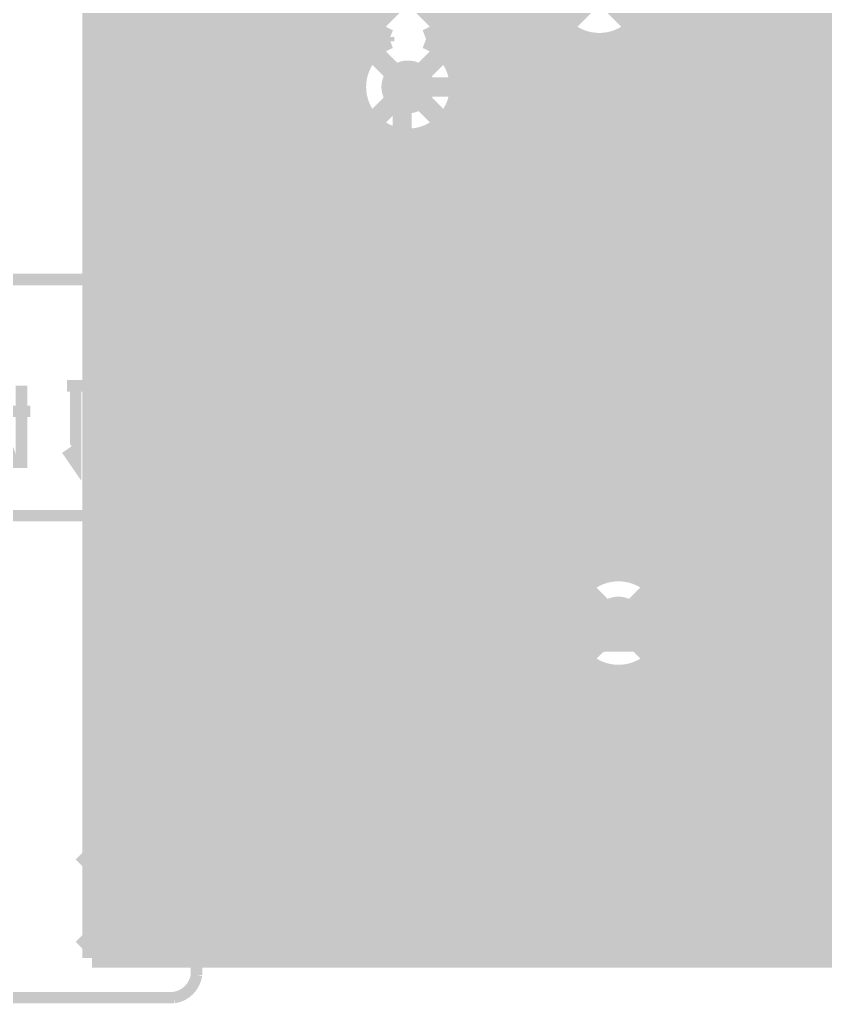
# Model space of a CAD drawing. Extents: x -20 to 155, y -92 to 168.
# Drawn here: x 39.3 to 49.99, y 51.34 to 64.39 of the extents above; entities that cross this region are included whole.
import ezdxf

# ---------------------------------------------------------------- set-up
doc = ezdxf.new("R2010")
doc.units = 0
doc.header["$MEASUREMENT"] = 0
doc.layers.get('0').update_dxf_attribs({"linetype": 'CONTINUOUS'})
for name, color, linetype in [('25-334-1_BOT', 7, 'CONTINUOUS'), ('25-334-1_DRD', 7, 'CONTINUOUS'), ('25-334-1_DRL', 2, 'CONTINUOUS'), ('25-334-1_IN1', 4, 'CONTINUOUS'), ('25-334-1_IN2', 3, 'CONTINUOUS'), ('25-334-1_SMB', 5, 'CONTINUOUS'), ('25-334-1_SPB', 14, 'CONTINUOUS'), ('25-334-1_SSB', 12, 'CONTINUOUS'), ('25-334-1_TOP', 13, 'CONTINUOUS'), ('THRUHOLE_TAP', 7, 'CONTINUOUS')]:
    doc.layers.add(name, color=color, linetype=linetype)

# ---------------------------------------------------------------- blocks, each defined once
blk = doc.blocks.new('RECTANGLE_4')
blk.add_solid([(0.4064, 0.4826), (0.4064, -0.4826), (-0.4064, 0.4826), (-0.4064, -0.4826)])
blk = doc.blocks.new('ROUND_39')
at = {"const_width": 0.35052}
blk.add_lwpolyline([(-0.17526, 0, 1), (0.17526, 0, 1)], format="xyb", close=True, dxfattribs=at)
blk = doc.blocks.new('RECTANGLE_48')
blk.add_solid([(0.9017, 0.508), (0.9017, -0.508), (-0.9017, 0.508), (-0.9017, -0.508)])
blk = doc.blocks.new('RECTANGLE_66')
blk.add_solid([(0.72517, 0.32512), (0.72517, -0.32512), (-0.72517, 0.32512), (-0.72517, -0.32512)])
blk = doc.blocks.new('ROUND_85')
at = {"const_width": 0.10033}
blk.add_lwpolyline([(-0.050164, 0, 1), (0.050164, 0, 1)], format="xyb", close=True, dxfattribs=at)
blk = doc.blocks.new('ROUND_42')
at = {"const_width": 0.35052}
blk.add_lwpolyline([(-0.17526, 0, 1), (0.17526, 0, 1)], format="xyb", close=True, dxfattribs=at)
blk = doc.blocks.new('ROUND_35')
at = {"const_width": 0.10033}
blk.add_lwpolyline([(-0.050164, 0, 1), (0.050164, 0, 1)], format="xyb", close=True, dxfattribs=at)

msp = doc.modelspace()

# ---------------------------------------------------------------- linework, layer by layer
at = {"layer": '25-334-1_BOT'}
for points, const_width in [([(42.545, 66.04), (45.7962, 66.04), (45.7962, 59.055)], 0.635), ([(42.545, 63.5), (41.148, 63.5)], 0.635), ([(41.148, 63.5), (42.545, 63.5)], 0.635), ([(44.45, 63.5), (44.3738, 63.4238), (44.3738, 59.055)], 0.254), ([(42.545, 62.23), (41.148, 62.23)], 0.635), ([(41.148, 62.23), (42.545, 62.23)], 0.635), ([(41.1988, 59.055), (41.1988, 60.2742)], 0.635), ([(41.1988, 59.055), (41.1988, 60.2742)], 0.635), ([(42.6212, 59.055), (42.6212, 58.4962), (41.148, 57.023), (41.148, 55.753), (41.656, 55.245), (42.545, 55.245)], 0.635), ([(42.545, 56.515), (42.672, 56.515), (44.3738, 58.2168), (44.3738, 59.055)], 0.635), ([(45.085, 56.2864), (45.1866, 56.388), (45.7962, 56.9976), (45.7962, 59.055)], 0.635), ([(47.244, 56.388), (45.1866, 56.388), (45.085, 56.2864)], 0.635), ([(42.545, 53.975), (43.815, 53.975), (45.085, 55.245), (45.085, 56.2864)], 0.635), ([(45.085, 52.9336), (44.8564, 52.705), (42.545, 52.705)], 0.635), ([(45.085, 52.9336), (47.0916, 52.9336)], 0.635), ([(40.767, 52.705), (42.545, 52.705)], 0.635)]:
    msp.add_lwpolyline(points, dxfattribs=dict(at, const_width=const_width))
at = {"layer": '25-334-1_DRD', "const_width": 0.254}
for points in [[(45.085, 65.405), (43.815, 64.135)], [(45.085, 64.135), (43.815, 65.405)], [(47.625, 65.405), (46.355, 64.135)], [(47.625, 64.135), (46.355, 65.405)], [(41.783, 64.135), (40.513, 62.865)], [(41.783, 62.865), (40.513, 64.135)], [(41.783, 64.135), (40.513, 62.865)], [(41.783, 62.865), (40.513, 64.135)], [(45.085, 64.135), (43.815, 62.865)], [(45.085, 62.865), (43.815, 64.135)], [(41.783, 62.865), (40.513, 61.595)], [(41.783, 61.595), (40.513, 62.865)], [(41.783, 62.865), (40.513, 61.595)], [(41.783, 61.595), (40.513, 62.865)], [(41.8338, 60.9092), (40.5638, 59.6392)], [(41.8338, 59.6392), (40.5638, 60.9092)], [(41.8338, 60.9092), (40.5638, 59.6392)], [(41.8338, 59.6392), (40.5638, 60.9092)], [(47.879, 57.023), (46.609, 55.753)], [(47.879, 55.753), (46.609, 57.023)], [(47.7266, 53.5686), (46.4566, 52.2986)], [(47.7266, 52.2986), (46.4566, 53.5686)], [(41.402, 53.34), (40.132, 52.07)], [(41.402, 52.07), (40.132, 53.34)]]:
    msp.add_lwpolyline(points, dxfattribs=at)
at = {"layer": '25-334-1_IN2', "const_width": 0.254}
for points in [[(41.8592, 149.733), (41.8592, 51.943)], [(42.0878, 149.733), (42.0878, 51.943)], [(42.3164, 149.733), (42.3164, 51.943)], [(47.8028, 149.733), (47.8028, 56.77408)], [(48.0314, 149.733), (48.0314, 51.943)], [(48.26, 149.733), (48.26, 51.943)], [(42.545, 126.75616), (42.545, 51.943)], [(42.7736, 126.4539), (42.7736, 51.943)], [(43.688, 126.54788), (43.688, 51.943)], [(40.259, 126.43612), (40.259, 51.943)], [(43.0022, 126.34214), (43.0022, 51.943)], [(43.2308, 126.32182), (43.2308, 51.943)], [(43.4594, 126.38024), (43.4594, 51.943)], [(48.4886, 80.22336), (48.4886, 51.943)], [(48.7172, 80.03794), (48.7172, 51.943)], [(46.2026, 76.35494), (46.2026, 51.943)], [(45.2882, 76.30922), (45.2882, 51.943)], [(45.5168, 76.18476), (45.5168, 51.943)], [(45.7454, 76.15428), (45.7454, 51.943)], [(45.974, 76.20508), (45.974, 51.943)], [(40.4876, 75.40244), (40.4876, 51.943)], [(40.7162, 75.03922), (40.7162, 51.943)], [(41.6306, 75.08494), (41.6306, 51.943)], [(40.9448, 74.91476), (40.9448, 51.943)], [(41.402, 74.93508), (41.402, 51.943)], [(41.1734, 74.88428), (41.1734, 51.943)], [(48.9458, 73.31202), (48.9458, 51.943)], [(50.0888, 73.27138), (50.0888, 51.943)], [(49.1744, 73.08088), (49.1744, 51.943)], [(49.403, 72.99198), (49.403, 51.943)], [(49.6316, 72.9869), (49.6316, 51.943)], [(49.8602, 73.06564), (49.8602, 51.943)], [(45.0596, 64.46774), (45.0596, 63.79972)], [(43.9039, 64.3636), (40.259, 64.3636)], [(43.9166, 64.34836), (43.9166, 63.92164)], [(46.4439, 64.3636), (44.99356, 64.3636)], [(46.4312, 64.38138), (46.4312, 51.943)], [(61.468, 64.3636), (47.53356, 64.3636)], [(47.5742, 64.42202), (47.5742, 56.98236)], [(44.831, 64.20612), (44.831, 64.06388)], [(44.20616, 64.135), (40.259, 64.135)], [(44.1452, 64.16294), (44.1452, 64.10706)], [(46.74616, 64.135), (44.6913, 64.135)], [(46.6598, 64.17564), (46.6598, 56.73598)], [(46.8884, 64.0969), (46.8884, 56.96712)], [(47.117, 64.10198), (47.117, 57.05602)], [(61.468, 64.135), (47.2313, 64.135)], [(47.3456, 64.19088), (47.3456, 57.05856)], [(43.9039, 63.9064), (40.259, 63.9064)], [(61.468, 63.9064), (44.99356, 63.9064)], [(43.79214, 63.6778), (40.259, 63.6778)], [(61.468, 63.6778), (45.10532, 63.6778)], [(43.77182, 63.4492), (40.259, 63.4492)], [(61.468, 63.4492), (45.12818, 63.4492)], [(43.83024, 63.2206), (40.259, 63.2206)], [(45.0596, 63.19774), (45.0596, 51.943)], [(61.468, 63.2206), (45.06976, 63.2206)], [(43.9166, 63.07836), (43.9166, 51.943)], [(43.99788, 62.992), (40.259, 62.992)], [(44.831, 62.93612), (44.831, 51.943)], [(61.468, 62.992), (44.90212, 62.992)], [(44.1452, 62.89294), (44.1452, 51.943)], [(44.3738, 62.82436), (44.3738, 51.943)], [(44.6024, 62.83706), (44.6024, 51.943)], [(61.468, 62.7634), (40.259, 62.7634)], [(61.468, 62.5348), (40.259, 62.5348)], [(61.468, 62.3062), (40.259, 62.3062)], [(61.468, 62.0776), (40.259, 62.0776)], [(61.468, 61.849), (40.259, 61.849)], [(61.468, 61.6204), (40.259, 61.6204)], [(61.468, 61.3918), (40.259, 61.3918)], [(61.468, 61.1632), (40.259, 61.1632)], [(61.468, 60.9346), (40.259, 60.9346)], [(61.468, 60.706), (40.259, 60.706)], [(61.468, 60.4774), (40.259, 60.4774)], [(61.468, 60.2488), (40.259, 60.2488)], [(61.468, 60.0202), (40.259, 60.0202)], [(61.468, 59.7916), (40.259, 59.7916)], [(61.468, 59.563), (40.259, 59.563)], [(61.468, 59.3344), (40.259, 59.3344)], [(61.468, 59.1058), (40.259, 59.1058)], [(61.468, 58.8772), (40.259, 58.8772)], [(61.468, 58.6486), (40.259, 58.6486)], [(61.468, 58.42), (40.259, 58.42)], [(61.468, 58.1914), (40.259, 58.1914)], [(61.468, 57.9628), (40.259, 57.9628)], [(61.468, 57.7342), (40.259, 57.7342)], [(61.468, 57.5056), (40.259, 57.5056)], [(61.468, 57.277), (40.259, 57.277)], [(47.08144, 57.0484), (40.259, 57.0484)], [(61.468, 57.0484), (47.40402, 57.0484)], [(46.71822, 56.8198), (40.259, 56.8198)], [(61.468, 56.8198), (47.76978, 56.8198)], [(46.59376, 56.5912), (40.259, 56.5912)], [(61.468, 56.5912), (47.8917, 56.5912)], [(46.56328, 56.3626), (40.259, 56.3626)], [(57.93994, 56.3626), (47.92218, 56.3626)], [(46.61408, 56.134), (40.259, 56.134)], [(57.79008, 56.134), (47.87392, 56.134)], [(46.6598, 56.04002), (46.6598, 51.943)], [(47.8028, 55.99938), (47.8028, 51.943)], [(46.76394, 55.9054), (40.259, 55.9054)], [(57.73928, 55.9054), (47.72152, 55.9054)], [(46.8884, 55.80888), (46.8884, 51.943)], [(47.5742, 55.79364), (47.5742, 51.943)], [(57.76976, 55.6768), (40.259, 55.6768)], [(47.117, 55.71998), (47.117, 51.943)], [(47.3456, 55.7149), (47.3456, 51.943)], [(57.89422, 55.4482), (40.259, 55.4482)], [(58.25744, 55.2196), (40.259, 55.2196)], [(61.468, 54.991), (40.259, 54.991)], [(61.468, 54.7624), (40.259, 54.7624)], [(61.468, 54.5338), (40.259, 54.5338)], [(61.468, 54.3052), (40.259, 54.3052)], [(61.468, 54.0766), (40.259, 54.0766)], [(61.468, 53.848), (40.259, 53.848)], [(61.468, 53.6194), (40.259, 53.6194)], [(61.468, 53.3908), (40.259, 53.3908)], [(61.5188, 53.1622), (40.259, 53.1622)], [(61.7474, 52.9336), (40.259, 52.9336)], [(61.976, 52.705), (40.259, 52.705)], [(62.2046, 52.4764), (40.259, 52.4764)], [(62.4332, 52.2478), (40.259, 52.2478)], [(62.6618, 52.0192), (40.259, 52.0192)], [(54.864, 51.943), (40.259, 51.943)]]:
    msp.add_lwpolyline(points, dxfattribs=at)
for points in [[(43.76928, 64.77, 0.3104767), (44.20616, 64.135)], [(44.6913, 64.135, 0.3114339), (45.12818, 64.77)], [(46.30928, 64.77, 0.4142136), (46.99, 64.08928)], [(46.99, 64.08928, 0.4142136), (47.67072, 64.77)], [(44.20616, 64.135, 0.3104759), (43.76928, 63.5)], [(45.13072, 63.5, 0.3114344), (44.6913, 64.135)], [(43.76928, 63.5, 0.4142136), (44.45, 62.81928)], [(44.45, 62.81928, 0.4142136), (45.13072, 63.5)], [(47.244, 57.06872, 0.4142136), (46.56328, 56.388)], [(47.92472, 56.388, 0.4142136), (47.244, 57.06872)], [(46.56328, 56.388, 0.4142136), (47.244, 55.70728)], [(47.244, 55.70728, 0.4142136), (47.92472, 56.388)]]:
    msp.add_lwpolyline(points, format="xyb", dxfattribs=at)
at = {"layer": '25-334-1_SSB', "const_width": 0.1524}
for points in [[(41.64584, 67.03822), (41.64584, 61.24448)], [(42.4307, 60.95492), (42.0751, 60.95492), (42.01668, 60.78474), (42.01668, 60.6171), (42.0751, 60.44692), (42.4307, 60.44692), (42.48912, 60.6171), (42.48912, 60.78474), (42.2529, 61.46292)], [(43.32732, 60.6171), (43.21048, 60.44692), (42.97172, 60.44692), (42.85488, 60.6171), (42.85488, 60.78474), (43.0911, 61.1251), (42.85488, 61.46292), (43.32732, 61.46292)], [(43.69308, 61.46292), (43.69308, 60.6171), (43.7515, 60.44692), (44.1071, 60.44692), (44.16552, 60.6171), (44.16552, 61.46292)], [(41.34612, 60.94476), (38.0492, 60.94476)], [(40.4495, 59.8805), (43.3705, 59.8805), (43.3705, 58.2422), (40.4495, 58.2422), (40.4495, 59.8805)], [(46.5455, 58.2295), (43.6245, 58.2295), (43.6245, 59.8678), (46.5455, 59.8678), (46.5455, 58.2295)], [(48.76292, 58.4454), (48.76292, 59.4614), (48.87976, 59.29376)], [(39.44366, 59.19724), (38.96868, 59.19724), (39.2049, 58.51906), (39.32428, 58.51906), (39.32428, 59.53506)], [(40.16248, 59.53506), (39.92626, 59.53506)], [(40.0431, 59.53506), (40.0431, 58.51906), (39.92626, 58.68924)], [(46.96714, 58.4454), (47.44212, 58.4454), (46.96714, 59.12358), (46.96714, 59.29376), (47.02556, 59.4614), (47.38116, 59.4614), (47.44212, 59.29376)], [(47.80534, 58.78576), (48.28032, 58.78576), (48.04156, 59.4614), (47.92472, 59.4614), (47.92472, 58.4454)], [(49.83734, 58.9534), (49.48174, 58.9534), (49.36236, 59.12358), (49.36236, 59.29376), (49.48174, 59.4614), (49.83734, 59.4614), (49.83734, 58.4454)], [(49.54016, 58.9534), (49.36236, 58.4454)], [(48.64354, 58.4454), (48.87976, 58.4454)], [(38.0492, 57.81294), (40.64762, 57.81294)], [(40.64762, 57.81294), (41.34612, 57.81294)], [(42.32402, 57.67324), (42.07764, 57.67324)], [(42.09542, 57.6834), (42.09542, 57.32526)], [(42.23258, 57.71134), (42.23258, 57.29986)], [(42.36974, 57.62752), (42.36974, 57.38114)], [(41.64584, 57.51322), (41.64584, 51.71948)], [(42.40784, 57.53608), (41.99382, 57.53608)], [(42.3799, 57.39892), (42.02176, 57.39892)], [(43.688, 51.943), (46.482, 51.943), (46.482, 57.277), (43.688, 57.277), (43.688, 51.943)], [(47.72406, 55.60822), (47.8917, 55.66664), (47.8917, 56.02224), (47.72406, 56.0832), (47.04588, 56.0832), (46.8757, 56.02224), (46.8757, 55.66664), (47.04588, 55.60822)], [(47.8917, 55.00624), (46.8757, 55.00624), (47.04588, 55.12562)], [(47.8917, 54.8894), (47.8917, 55.12562)], [(47.8917, 54.28742), (46.8757, 54.28742), (47.04588, 54.4068)], [(47.8917, 54.16804), (47.8917, 54.4068)], [(47.55388, 53.32984), (47.55388, 53.80482), (46.8757, 53.5686), (46.8757, 53.44922), (47.8917, 53.44922)], [(41.34612, 51.41976), (38.0492, 51.41976)]]:
    msp.add_lwpolyline(points, dxfattribs=at)
for points in [[(41.34612, 60.94476, 0.3322068), (41.64584, 61.24448)], [(41.64584, 57.51322, 0.3338965), (41.34612, 57.81294)], [(42.2021, 57.71388, 0.4142136), (41.99382, 57.5056)], [(42.41038, 57.5056, 0.4142136), (42.2021, 57.71388)], [(41.0464, 57.47512, 0.4142136), (40.68572, 57.11444)], [(41.40708, 57.11444, 0.4142136), (41.0464, 57.47512)], [(41.99382, 57.5056, 0.4142136), (42.2021, 57.29732)], [(42.2021, 57.29732, 0.4142136), (42.41038, 57.5056)], [(40.68572, 57.11444, 0.4142136), (41.0464, 56.75376)], [(41.0464, 56.75376, 0.4142136), (41.40708, 57.11444)], [(41.34612, 51.41976, 0.3322068), (41.64584, 51.71948)]]:
    msp.add_lwpolyline(points, format="xyb", dxfattribs=at)
at = {"layer": '25-334-1_TOP'}
for points, const_width in [([(104.013, 74.295), (57.785, 74.295), (46.99, 63.5), (44.45, 63.5)], 0.254), ([(58.42, 55.88), (57.912, 56.388), (47.244, 56.388)], 0.635)]:
    msp.add_lwpolyline(points, dxfattribs=dict(at, const_width=const_width))

# ---------------------------------------------------------------- block references
at = {"layer": '25-334-1_BOT'}
for name, p in [('ROUND_39', (41.148, 63.5)), ('RECTANGLE_66', (42.545, 63.5)), ('ROUND_39', (44.45, 63.5)), ('ROUND_39', (41.148, 62.23)), ('RECTANGLE_66', (42.545, 62.23)), ('ROUND_39', (41.1988, 60.2742)), ('RECTANGLE_4', (41.1988, 59.055)), ('RECTANGLE_4', (42.6212, 59.055)), ('RECTANGLE_4', (44.3738, 59.055)), ('RECTANGLE_4', (45.7962, 59.055)), ('RECTANGLE_66', (42.545, 56.515)), ('RECTANGLE_48', (45.085, 56.2864)), ('ROUND_39', (47.244, 56.388)), ('RECTANGLE_66', (42.545, 55.245)), ('RECTANGLE_66', (42.545, 53.975)), ('RECTANGLE_48', (45.085, 52.9336)), ('ROUND_39', (47.0916, 52.9336)), ('ROUND_39', (40.767, 52.705)), ('RECTANGLE_66', (42.545, 52.705))]:
    msp.add_blockref(name, p, dxfattribs=at)
at = {"layer": '25-334-1_DRL'}
for p in [(41.148, 63.5), (44.45, 63.5), (41.148, 62.23), (41.1988, 60.2742), (47.244, 56.388), (47.0916, 52.9336), (40.767, 52.705)]:
    msp.add_blockref('ROUND_85', p, dxfattribs=at)
at = {"layer": '25-334-1_IN1'}
for name, p in [('ROUND_42', (41.148, 63.5)), ('ROUND_42', (44.45, 63.5)), ('ROUND_42', (41.148, 62.23)), ('ROUND_39', (41.1988, 60.2742)), ('ROUND_42', (47.244, 56.388)), ('ROUND_39', (47.0916, 52.9336)), ('ROUND_39', (40.767, 52.705))]:
    msp.add_blockref(name, p, dxfattribs=at)
at = {"layer": '25-334-1_IN2'}
for name, p in [('ROUND_42', (41.148, 63.5)), ('ROUND_39', (44.45, 63.5)), ('ROUND_42', (41.148, 62.23)), ('ROUND_39', (41.1988, 60.2742)), ('ROUND_42', (47.244, 56.388)), ('ROUND_39', (47.0916, 52.9336)), ('ROUND_39', (40.767, 52.705))]:
    msp.add_blockref(name, p, dxfattribs=at)
at = {"layer": '25-334-1_SMB'}
for name, p in [('RECTANGLE_66', (42.545, 63.5)), ('RECTANGLE_66', (42.545, 62.23)), ('RECTANGLE_4', (41.1988, 59.055)), ('RECTANGLE_4', (42.6212, 59.055)), ('RECTANGLE_4', (44.3738, 59.055)), ('RECTANGLE_4', (45.7962, 59.055)), ('RECTANGLE_66', (42.545, 56.515)), ('RECTANGLE_48', (45.085, 56.2864)), ('RECTANGLE_66', (42.545, 55.245)), ('RECTANGLE_66', (42.545, 53.975)), ('RECTANGLE_48', (45.085, 52.9336)), ('RECTANGLE_66', (42.545, 52.705))]:
    msp.add_blockref(name, p, dxfattribs=at)
at = {"layer": '25-334-1_SPB'}
for name, p in [('RECTANGLE_66', (42.545, 63.5)), ('RECTANGLE_66', (42.545, 62.23)), ('RECTANGLE_4', (41.1988, 59.055)), ('RECTANGLE_4', (42.6212, 59.055)), ('RECTANGLE_4', (44.3738, 59.055)), ('RECTANGLE_4', (45.7962, 59.055)), ('RECTANGLE_66', (42.545, 56.515)), ('RECTANGLE_48', (45.085, 56.2864)), ('RECTANGLE_66', (42.545, 55.245)), ('RECTANGLE_66', (42.545, 53.975)), ('RECTANGLE_48', (45.085, 52.9336)), ('RECTANGLE_66', (42.545, 52.705))]:
    msp.add_blockref(name, p, dxfattribs=at)
at = {"layer": '25-334-1_TOP'}
for name, p in [('ROUND_42', (41.148, 63.5)), ('ROUND_39', (44.45, 63.5)), ('ROUND_42', (41.148, 62.23)), ('ROUND_39', (41.1988, 60.2742)), ('ROUND_39', (47.244, 56.388)), ('ROUND_39', (47.0916, 52.9336)), ('ROUND_39', (40.767, 52.705))]:
    msp.add_blockref(name, p, dxfattribs=at)
at = {"layer": 'THRUHOLE_TAP'}
for p in [(41.148, 63.5), (44.45, 63.5), (41.148, 62.23), (41.1988, 60.2742), (47.244, 56.388), (47.0916, 52.9336), (40.767, 52.705)]:
    msp.add_blockref('ROUND_35', p, dxfattribs=at)

doc.saveas('drawing.dxf')
